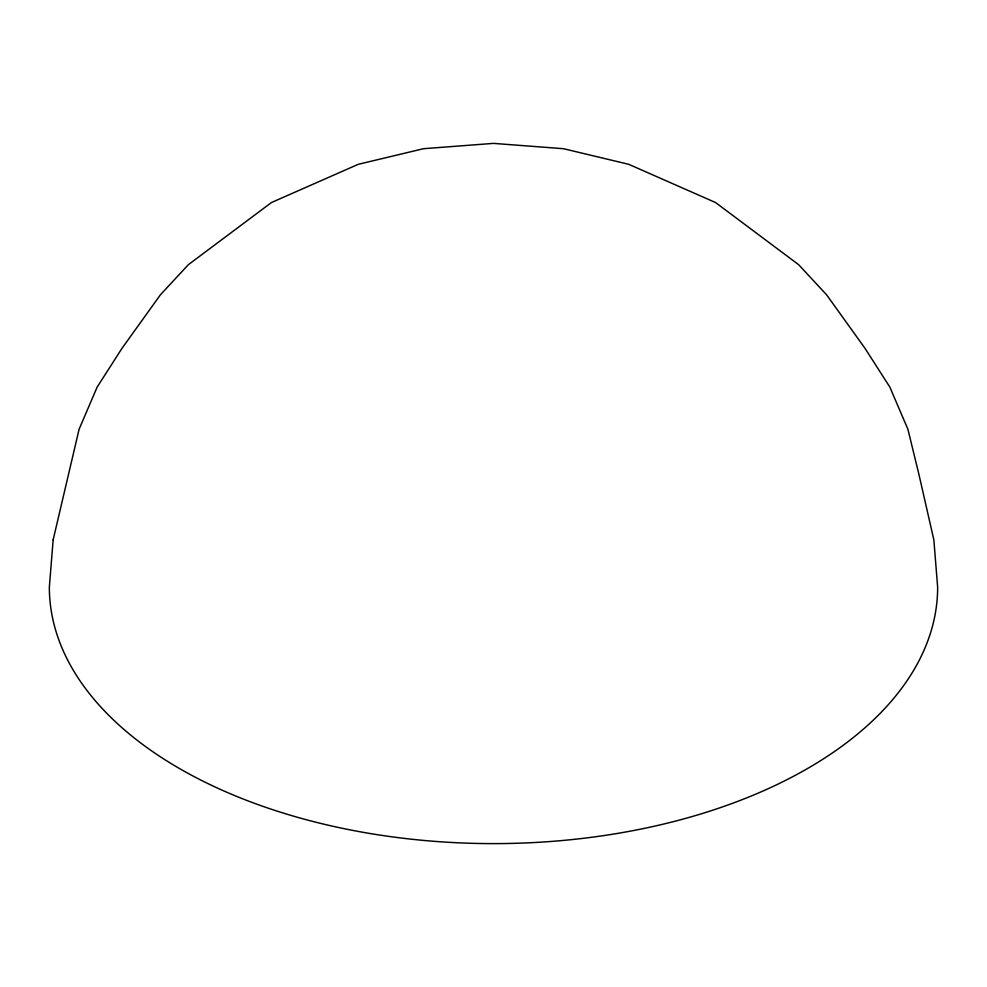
<?xml version="1.0" encoding="UTF-8"?>
<svg xmlns="http://www.w3.org/2000/svg" width="987" height="987" viewBox="0 0 987 987"><rect width="100%" height="100%" fill="white"/><g stroke="black" fill="none" stroke-linecap="round" stroke-linejoin="round"><path stroke-width="1.48" d="M53.15 539.852L49.35 587.191A444.15 256.423 0 0 0 493.5 843.614A444.15 256.423 0 0 0 937.65 587.191L933.85 539.852L918.848 474.056L907.892 429.222L889.855 387.101L865.044 348.386L826.612 294.829L798.656 264.701L715.575 202.545L628.694 164.298L563.478 148.704L493.5 143.386L423.522 148.704L358.306 164.298L271.425 202.545L188.344 264.701L160.387 294.829L121.956 348.386L97.145 387.101L79.108 429.222L53.15 539.852"/></g></svg>
